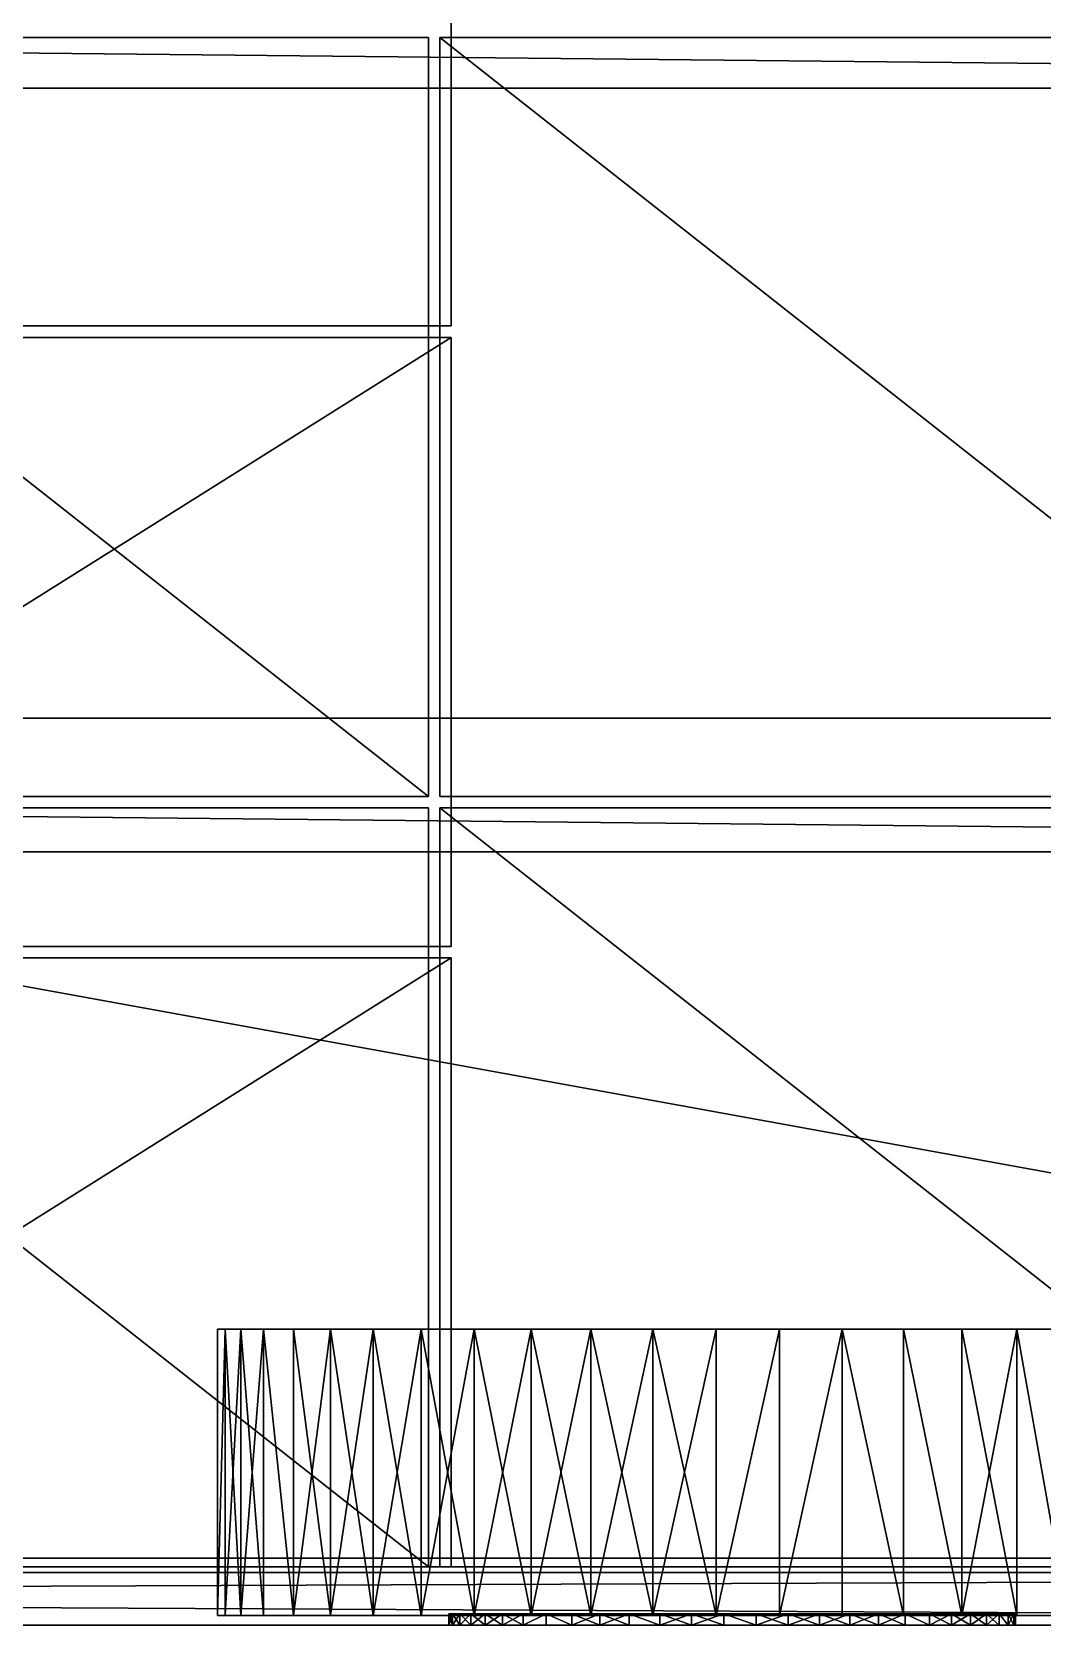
# Model space of a CAD drawing. Header units: millimetres. Extents: x -3100 to 14040, y -1280 to 1295.
# Drawn here: x 10367 to 11425, y -1280 to 389 of the extents above; entities that cross this region are included whole.
import ezdxf

# ---------------------------------------------------------------- set-up
doc = ezdxf.new("R2010")
doc.units = ezdxf.units.MM

msp = doc.modelspace()

# ---------------------------------------------------------------- linework, layer by layer
at = {"layer": 'CAD_75LAB'}
for points in [[(14040, -1280, 1160), (-40, -1280, 1160), (-40, 1280, 1160)], [(14040, 1280, 1160), (14040, -1280, 1160), (-40, 1280, 1160)], [(14040, -1280, 1250), (-40, 1280, 1250), (-40, -1280, 1250)], [(14040, 1280, 1250), (-40, 1280, 1250), (14040, -1280, 1250)], [(10806, 719, 3347), (9790, 81, 3347), (9790, 719, 3347)], [(10806, 719, 3347), (10806, 81, 3347), (9790, 81, 3347)], [(10806, 719, 3461), (9790, 719, 3461), (9790, 81, 3461)], [(10806, 719, 3461), (9790, 81, 3461), (10806, 81, 3461)], [(10806, 719, 3467), (9790, 81, 3467), (9790, 719, 3467)], [(10806, 719, 3467), (10806, 81, 3467), (9790, 81, 3467)], [(10806, 719, 3581), (9790, 719, 3581), (9790, 81, 3581)], [(10806, 719, 3581), (9790, 81, 3581), (10806, 81, 3581)], [(10806, 81, 3461), (10806, 81, 3347), (10806, 719, 3347)], [(10806, 81, 3461), (10806, 719, 3347), (10806, 719, 3461)], [(10806, 81, 3581), (10806, 81, 3467), (10806, 719, 3467)], [(10806, 81, 3581), (10806, 719, 3467), (10806, 719, 3581)], [(13960, 330, 910), (300, 330, 910), (300, 470, 910)], [(13960, 470, 910), (13960, 330, 910), (300, 470, 910)], [(13960, 330, 1160), (300, 470, 1160), (300, 330, 1160)], [(13960, 470, 1160), (300, 470, 1160), (13960, 330, 1160)], [(10782, 383, 1253), (9772, 383, 1253), (9772, 383, 1945)], [(10782, 383, 1945), (10782, 383, 1253), (9772, 383, 1945)], [(10782, -412, 1253), (9772, -412, 1253), (9772, 383, 1253)], [(10782, 383, 1253), (10782, -412, 1253), (9772, 383, 1253)], [(10782, -412, 1945), (9772, 383, 1945), (9772, -412, 1945)], [(10782, 383, 1945), (9772, 383, 1945), (10782, -412, 1945)], [(10782, 383, 1951), (9772, 383, 1951), (9772, 383, 2643)], [(10782, 383, 2643), (10782, 383, 1951), (9772, 383, 2643)], [(10782, -412, 1951), (9772, -412, 1951), (9772, 383, 1951)], [(10782, 383, 1951), (10782, -412, 1951), (9772, 383, 1951)], [(10782, -412, 2643), (9772, 383, 2643), (9772, -412, 2643)], [(10782, 383, 2643), (9772, 383, 2643), (10782, -412, 2643)], [(10782, 383, 2649), (9772, 383, 2649), (9772, 383, 3341)], [(10782, 383, 3341), (10782, 383, 2649), (9772, 383, 3341)], [(10782, -412, 2649), (9772, -412, 2649), (9772, 383, 2649)], [(10782, 383, 2649), (10782, -412, 2649), (9772, 383, 2649)], [(10782, -412, 3341), (9772, 383, 3341), (9772, -412, 3341)], [(10782, 383, 3341), (9772, 383, 3341), (10782, -412, 3341)], [(10782, -412, 1945), (10782, -412, 1253), (10782, 383, 1253)], [(10782, -412, 1945), (10782, 383, 1253), (10782, 383, 1945)], [(10782, -412, 2643), (10782, -412, 1951), (10782, 383, 1951)], [(10782, -412, 2643), (10782, 383, 1951), (10782, 383, 2643)], [(10782, -412, 3341), (10782, -412, 2649), (10782, 383, 2649)], [(10782, -412, 3341), (10782, 383, 2649), (10782, 383, 3341)], [(10794, -412, 1945), (10794, 383, 1253), (10794, -412, 1253)], [(10794, -412, 1945), (10794, 383, 1945), (10794, 383, 1253)], [(11804, 383, 1253), (10794, 383, 1253), (10794, 383, 1945)], [(11804, 383, 1945), (11804, 383, 1253), (10794, 383, 1945)], [(11804, -412, 1253), (10794, -412, 1253), (10794, 383, 1253)], [(11804, 383, 1253), (11804, -412, 1253), (10794, 383, 1253)], [(11804, -412, 1945), (10794, 383, 1945), (10794, -412, 1945)], [(11804, 383, 1945), (10794, 383, 1945), (11804, -412, 1945)], [(13960, 330, 1160), (300, 330, 910), (13960, 330, 910)], [(13960, 330, 1160), (300, 330, 1160), (300, 330, 910)], [(10806, 81, 3347), (9790, 81, 3461), (9790, 81, 3347)], [(10806, 81, 3461), (9790, 81, 3461), (10806, 81, 3347)], [(10806, 81, 3467), (9790, 81, 3581), (9790, 81, 3467)], [(10806, 81, 3581), (9790, 81, 3581), (10806, 81, 3467)], [(10806, 69, 3347), (9790, 69, 3347), (9790, 69, 3461)], [(10806, 69, 3461), (10806, 69, 3347), (9790, 69, 3461)], [(10806, 69, 3347), (9790, -569, 3347), (9790, 69, 3347)], [(10806, 69, 3347), (10806, -569, 3347), (9790, -569, 3347)], [(10806, 69, 3461), (9790, 69, 3461), (9790, -569, 3461)], [(10806, 69, 3461), (9790, -569, 3461), (10806, -569, 3461)], [(10806, 69, 3467), (9790, 69, 3467), (9790, 69, 3581)], [(10806, 69, 3581), (10806, 69, 3467), (9790, 69, 3581)], [(10806, 69, 3467), (9790, -569, 3467), (9790, 69, 3467)], [(10806, 69, 3467), (10806, -569, 3467), (9790, -569, 3467)], [(10806, 69, 3581), (9790, 69, 3581), (9790, -569, 3581)], [(10806, 69, 3581), (9790, -569, 3581), (10806, -569, 3581)], [(10806, -569, 3461), (10806, -569, 3347), (10806, 69, 3347)], [(10806, -569, 3461), (10806, 69, 3347), (10806, 69, 3461)], [(10806, -569, 3581), (10806, -569, 3467), (10806, 69, 3467)], [(10806, -569, 3581), (10806, 69, 3467), (10806, 69, 3581)], [(13960, -330, 1160), (13960, -330, 910), (300, -330, 910)], [(13960, -330, 1160), (300, -330, 910), (300, -330, 1160)], [(13960, -470, 910), (300, -470, 910), (300, -330, 910)], [(13960, -330, 910), (13960, -470, 910), (300, -330, 910)], [(13960, -470, 1160), (300, -330, 1160), (300, -470, 1160)], [(13960, -330, 1160), (300, -330, 1160), (13960, -470, 1160)], [(10782, -412, 1253), (9772, -412, 1945), (9772, -412, 1253)], [(10782, -412, 1945), (9772, -412, 1945), (10782, -412, 1253)], [(10782, -412, 1951), (9772, -412, 2643), (9772, -412, 1951)], [(10782, -412, 2643), (9772, -412, 2643), (10782, -412, 1951)], [(10782, -412, 2649), (9772, -412, 3341), (9772, -412, 2649)], [(10782, -412, 3341), (9772, -412, 3341), (10782, -412, 2649)], [(11804, -412, 1253), (10794, -412, 1945), (10794, -412, 1253)], [(11804, -412, 1945), (10794, -412, 1945), (11804, -412, 1253)], [(10782, -424, 1253), (9772, -424, 1253), (9772, -424, 1945)], [(10782, -424, 1945), (10782, -424, 1253), (9772, -424, 1945)], [(10782, -1219, 1253), (9772, -1219, 1253), (9772, -424, 1253)], [(10782, -424, 1253), (10782, -1219, 1253), (9772, -424, 1253)], [(10782, -1219, 1945), (9772, -424, 1945), (9772, -1219, 1945)], [(10782, -424, 1945), (9772, -424, 1945), (10782, -1219, 1945)], [(10782, -424, 1951), (9772, -424, 1951), (9772, -424, 2643)], [(10782, -424, 2643), (10782, -424, 1951), (9772, -424, 2643)], [(10782, -1219, 1951), (9772, -1219, 1951), (9772, -424, 1951)], [(10782, -424, 1951), (10782, -1219, 1951), (9772, -424, 1951)], [(10782, -1219, 2643), (9772, -424, 2643), (9772, -1219, 2643)], [(10782, -424, 2643), (9772, -424, 2643), (10782, -1219, 2643)], [(10782, -424, 2649), (9772, -424, 2649), (9772, -424, 3341)], [(10782, -424, 3341), (10782, -424, 2649), (9772, -424, 3341)], [(10782, -1219, 2649), (9772, -1219, 2649), (9772, -424, 2649)], [(10782, -424, 2649), (10782, -1219, 2649), (9772, -424, 2649)], [(10782, -1219, 3341), (9772, -424, 3341), (9772, -1219, 3341)], [(10782, -424, 3341), (9772, -424, 3341), (10782, -1219, 3341)], [(10782, -1219, 1945), (10782, -1219, 1253), (10782, -424, 1253)], [(10782, -1219, 1945), (10782, -424, 1253), (10782, -424, 1945)], [(10782, -1219, 2643), (10782, -1219, 1951), (10782, -424, 1951)], [(10782, -1219, 2643), (10782, -424, 1951), (10782, -424, 2643)], [(10782, -1219, 3341), (10782, -1219, 2649), (10782, -424, 2649)], [(10782, -1219, 3341), (10782, -424, 2649), (10782, -424, 3341)], [(10794, -1219, 1945), (10794, -424, 1253), (10794, -1219, 1253)], [(10794, -1219, 1945), (10794, -424, 1945), (10794, -424, 1253)], [(11804, -424, 1253), (10794, -424, 1253), (10794, -424, 1945)], [(11804, -424, 1945), (11804, -424, 1253), (10794, -424, 1945)], [(11804, -1219, 1253), (10794, -1219, 1253), (10794, -424, 1253)], [(11804, -424, 1253), (11804, -1219, 1253), (10794, -424, 1253)], [(11804, -1219, 1945), (10794, -424, 1945), (10794, -1219, 1945)], [(11804, -424, 1945), (10794, -424, 1945), (11804, -1219, 1945)], [(10794, -1219, 2643), (10794, -424, 1951), (10794, -1219, 1951)], [(10794, -1219, 2643), (10794, -424, 2643), (10794, -424, 1951)], [(11804, -424, 1951), (10794, -424, 1951), (10794, -424, 2643)], [(11804, -424, 2643), (11804, -424, 1951), (10794, -424, 2643)], [(11804, -1219, 1951), (10794, -1219, 1951), (10794, -424, 1951)], [(11804, -424, 1951), (11804, -1219, 1951), (10794, -424, 1951)], [(11804, -1219, 2643), (10794, -424, 2643), (10794, -1219, 2643)], [(11804, -424, 2643), (10794, -424, 2643), (11804, -1219, 2643)], [(13960, -470, 1160), (300, -470, 910), (13960, -470, 910)], [(13960, -470, 1160), (300, -470, 1160), (300, -470, 910)], [(10806, -569, 3347), (9790, -569, 3461), (9790, -569, 3347)], [(10806, -569, 3461), (9790, -569, 3461), (10806, -569, 3347)], [(10806, -569, 3467), (9790, -569, 3581), (9790, -569, 3467)], [(10806, -569, 3581), (9790, -569, 3581), (10806, -569, 3467)], [(10806, -581, 3347), (9790, -581, 3347), (9790, -581, 3461)], [(10806, -581, 3461), (10806, -581, 3347), (9790, -581, 3461)], [(10806, -581, 3347), (9790, -1219, 3347), (9790, -581, 3347)], [(10806, -581, 3347), (10806, -1219, 3347), (9790, -1219, 3347)], [(10806, -581, 3461), (9790, -581, 3461), (9790, -1219, 3461)], [(10806, -581, 3461), (9790, -1219, 3461), (10806, -1219, 3461)], [(10806, -581, 3467), (9790, -581, 3467), (9790, -581, 3581)], [(10806, -581, 3581), (10806, -581, 3467), (9790, -581, 3581)], [(10806, -581, 3467), (9790, -1219, 3467), (9790, -581, 3467)], [(10806, -581, 3467), (10806, -1219, 3467), (9790, -1219, 3467)], [(10806, -581, 3581), (9790, -581, 3581), (9790, -1219, 3581)], [(10806, -581, 3581), (9790, -1219, 3581), (10806, -1219, 3581)], [(10806, -1219, 3461), (10806, -1219, 3347), (10806, -581, 3347)], [(10806, -1219, 3461), (10806, -581, 3347), (10806, -581, 3461)], [(10806, -1219, 3581), (10806, -1219, 3467), (10806, -581, 3467)], [(10806, -1219, 3581), (10806, -581, 3467), (10806, -581, 3581)], [(10561.02, -1270, 573.24), (10569.19, -1270, 639.22), (10569.19, -970, 639.22)], [(10561.02, -1270, 573.24), (10569.19, -970, 639.22), (10561.02, -970, 573.24)], [(10561.02, -1270, 506.76), (10561.02, -1270, 573.24), (10561.02, -970, 573.24)], [(10561.02, -1270, 506.76), (10561.02, -970, 573.24), (10561.02, -970, 506.76)], [(10561.02, -1270, 506.76), (10561.02, -970, 506.76), (10569.19, -970, 440.78)], [(10569.19, -1270, 440.78), (10561.02, -1270, 506.76), (10569.19, -970, 440.78)], [(10561.02, -970, 506.76), (10585.41, -970, 376.3), (10569.19, -970, 440.78)], [(10561.02, -970, 506.76), (10609.43, -970, 314.3), (10585.41, -970, 376.3)], [(10569.19, -970, 639.22), (10561.02, -970, 506.76), (10561.02, -970, 573.24)], [(10569.19, -970, 639.22), (10609.43, -970, 314.3), (10561.02, -970, 506.76)], [(10569.19, -1270, 639.22), (10585.41, -1270, 703.7), (10585.41, -970, 703.7)], [(10569.19, -1270, 639.22), (10585.41, -970, 703.7), (10569.19, -970, 639.22)], [(10585.41, -1270, 376.3), (10569.19, -1270, 440.78), (10569.19, -970, 440.78)], [(10585.41, -1270, 376.3), (10569.19, -970, 440.78), (10585.41, -970, 376.3)], [(10569.19, -970, 639.22), (10724.09, -970, 152.33), (10609.43, -970, 314.3)], [(10774.58, -970, 970.93), (10569.19, -970, 639.22), (10585.41, -970, 703.7)], [(11149.83, -970, 1077.7), (10569.19, -970, 639.22), (10774.58, -970, 970.93)], [(11149.83, -970, 1077.7), (10724.09, -970, 152.33), (10569.19, -970, 639.22)], [(10585.41, -1270, 703.7), (10609.43, -970, 765.7), (10585.41, -970, 703.7)], [(10585.41, -1270, 703.7), (10609.43, -1270, 765.7), (10609.43, -970, 765.7)], [(10609.43, -1270, 314.3), (10585.41, -1270, 376.3), (10585.41, -970, 376.3)], [(10609.43, -1270, 314.3), (10585.41, -970, 376.3), (10609.43, -970, 314.3)], [(10640.88, -970, 824.27), (10585.41, -970, 703.7), (10609.43, -970, 765.7)], [(10774.58, -970, 970.93), (10585.41, -970, 703.7), (10640.88, -970, 824.27)], [(10640.88, -1270, 824.27), (10640.88, -970, 824.27), (10609.43, -970, 765.7)], [(10609.43, -1270, 765.7), (10640.88, -1270, 824.27), (10609.43, -970, 765.7)], [(10640.88, -1270, 255.73), (10609.43, -1270, 314.3), (10609.43, -970, 314.3)], [(10640.88, -1270, 255.73), (10609.43, -970, 314.3), (10640.88, -970, 255.73)], [(10609.43, -970, 314.3), (10724.09, -970, 152.33), (10640.88, -970, 255.73)], [(10640.88, -1270, 824.27), (10679.3, -970, 878.54), (10640.88, -970, 824.27)], [(10640.88, -1270, 824.27), (10679.3, -1270, 878.54), (10679.3, -970, 878.54)], [(10679.3, -1270, 201.46), (10640.88, -1270, 255.73), (10640.88, -970, 255.73)], [(10679.3, -1270, 201.46), (10640.88, -970, 255.73), (10679.3, -970, 201.46)], [(10640.88, -970, 255.73), (10724.09, -970, 152.33), (10679.3, -970, 201.46)], [(10774.58, -970, 970.93), (10640.88, -970, 824.27), (10679.3, -970, 878.54)], [(10679.3, -1270, 878.54), (10724.09, -970, 927.67), (10679.3, -970, 878.54)], [(10679.3, -1270, 878.54), (10724.09, -1270, 927.67), (10724.09, -970, 927.67)], [(10724.09, -1270, 152.33), (10679.3, -1270, 201.46), (10679.3, -970, 201.46)], [(10724.09, -1270, 152.33), (10679.3, -970, 201.46), (10724.09, -970, 152.33)], [(10774.58, -970, 970.93), (10679.3, -970, 878.54), (10724.09, -970, 927.67)], [(10724.09, -1270, 927.67), (10774.58, -970, 970.93), (10724.09, -970, 927.67)], [(10724.09, -1270, 927.67), (10774.58, -1270, 970.93), (10774.58, -970, 970.93)], [(10774.58, -1270, 109.07), (10724.09, -1270, 152.33), (10724.09, -970, 152.33)], [(10774.58, -1270, 109.07), (10724.09, -970, 152.33), (10774.58, -970, 109.07)], [(10830, -970, 72.35), (10774.58, -970, 109.07), (10724.09, -970, 152.33)], [(10889.52, -970, 42.71), (10830, -970, 72.35), (10724.09, -970, 152.33)], [(11149.83, -970, 2.3), (10889.52, -970, 42.71), (10724.09, -970, 152.33)], [(11635.91, -970, 606.36), (10724.09, -970, 152.33), (11149.83, -970, 1077.7)], [(11635.91, -970, 606.36), (11149.83, -970, 2.3), (10724.09, -970, 152.33)], [(10774.58, -1270, 970.93), (10830, -970, 1007.65), (10774.58, -970, 970.93)], [(10774.58, -1270, 970.93), (10830, -1270, 1007.65), (10830, -970, 1007.65)], [(10830, -1270, 72.35), (10774.58, -1270, 109.07), (10774.58, -970, 109.07)], [(10830, -1270, 72.35), (10774.58, -970, 109.07), (10830, -970, 72.35)], [(11149.83, -970, 1077.7), (10774.58, -970, 970.93), (10830, -970, 1007.65)], [(10830, -1270, 1007.65), (10889.52, -970, 1037.29), (10830, -970, 1007.65)], [(10830, -1270, 1007.65), (10889.52, -1270, 1037.29), (10889.52, -970, 1037.29)], [(10889.52, -1270, 42.71), (10830, -1270, 72.35), (10830, -970, 72.35)], [(10889.52, -1270, 42.71), (10830, -970, 72.35), (10889.52, -970, 42.71)], [(10952.22, -970, 1059.39), (10830, -970, 1007.65), (10889.52, -970, 1037.29)], [(11149.83, -970, 1077.7), (10830, -970, 1007.65), (10952.22, -970, 1059.39)], [(10952.22, -1270, 1059.39), (10952.22, -970, 1059.39), (10889.52, -970, 1037.29)], [(10889.52, -1270, 1037.29), (10952.22, -1270, 1059.39), (10889.52, -970, 1037.29)], [(10889.52, -1270, 42.71), (10889.52, -970, 42.71), (10952.22, -970, 20.61)], [(10952.22, -1270, 20.61), (10889.52, -1270, 42.71), (10952.22, -970, 20.61)], [(11149.83, -970, 2.3), (10952.22, -970, 20.61), (10889.52, -970, 42.71)], [(10952.22, -1270, 1059.39), (11017.17, -970, 1073.61), (10952.22, -970, 1059.39)], [(10952.22, -1270, 1059.39), (11017.17, -1270, 1073.61), (11017.17, -970, 1073.61)], [(11017.17, -1270, 6.39), (10952.22, -1270, 20.61), (10952.22, -970, 20.61)], [(11017.17, -1270, 6.39), (10952.22, -970, 20.61), (11017.17, -970, 6.39)], [(11149.83, -970, 2.3), (11017.17, -970, 6.39), (10952.22, -970, 20.61)], [(11083.37, -970, 1079.74), (10952.22, -970, 1059.39), (11017.17, -970, 1073.61)], [(11149.83, -970, 1077.7), (10952.22, -970, 1059.39), (11083.37, -970, 1079.74)], [(11017.17, -1270, 1073.61), (11083.37, -1270, 1079.74), (11083.37, -970, 1079.74)], [(11017.17, -1270, 1073.61), (11083.37, -970, 1079.74), (11017.17, -970, 1073.61)], [(11083.37, -1270, 0.26), (11017.17, -1270, 6.39), (11017.17, -970, 6.39)], [(11083.37, -1270, 0.26), (11017.17, -970, 6.39), (11083.37, -970, 0.26)], [(11149.83, -970, 2.3), (11083.37, -970, 0.26), (11017.17, -970, 6.39)], [(11083.37, -1270, 1079.74), (11149.83, -1270, 1077.7), (11149.83, -970, 1077.7)], [(11083.37, -1270, 1079.74), (11149.83, -970, 1077.7), (11083.37, -970, 1079.74)], [(11083.37, -1270, 0.26), (11083.37, -970, 0.26), (11149.83, -970, 2.3)], [(11149.83, -1270, 2.3), (11083.37, -1270, 0.26), (11149.83, -970, 2.3)], [(11149.83, -1270, 1077.7), (11215.52, -1270, 1067.5), (11215.52, -970, 1067.5)], [(11149.83, -1270, 1077.7), (11215.52, -970, 1067.5), (11149.83, -970, 1077.7)], [(11149.83, -1270, 2.3), (11149.83, -970, 2.3), (11215.52, -970, 12.5)], [(11215.52, -1270, 12.5), (11149.83, -1270, 2.3), (11215.52, -970, 12.5)], [(11398.28, -970, 89.85), (11215.52, -970, 12.5), (11149.83, -970, 2.3)], [(11635.91, -970, 606.36), (11398.28, -970, 89.85), (11149.83, -970, 2.3)], [(11340.7, -970, 1023.39), (11149.83, -970, 1077.7), (11215.52, -970, 1067.5)], [(11398.28, -970, 990.15), (11149.83, -970, 1077.7), (11340.7, -970, 1023.39)], [(11499.06, -970, 903.8), (11149.83, -970, 1077.7), (11398.28, -970, 990.15)], [(11499.06, -970, 903.8), (11635.91, -970, 606.36), (11149.83, -970, 1077.7)], [(11279.47, -1270, 1049.3), (11279.47, -970, 1049.3), (11215.52, -970, 1067.5)], [(11215.52, -1270, 1067.5), (11279.47, -1270, 1049.3), (11215.52, -970, 1067.5)], [(11279.47, -1270, 30.7), (11215.52, -1270, 12.5), (11215.52, -970, 12.5)], [(11279.47, -1270, 30.7), (11215.52, -970, 12.5), (11279.47, -970, 30.7)], [(11398.28, -970, 89.85), (11279.47, -970, 30.7), (11215.52, -970, 12.5)], [(11340.7, -970, 1023.39), (11215.52, -970, 1067.5), (11279.47, -970, 1049.3)], [(11340.7, -1270, 1023.39), (11340.7, -970, 1023.39), (11279.47, -970, 1049.3)], [(11279.47, -1270, 1049.3), (11340.7, -1270, 1023.39), (11279.47, -970, 1049.3)], [(11340.7, -1270, 56.61), (11279.47, -1270, 30.7), (11279.47, -970, 30.7)], [(11340.7, -1270, 56.61), (11279.47, -970, 30.7), (11340.7, -970, 56.61)], [(11398.28, -970, 89.85), (11340.7, -970, 56.61), (11279.47, -970, 30.7)], [(11340.7, -1270, 1023.39), (11398.28, -1270, 990.15), (11398.28, -970, 990.15)], [(11340.7, -1270, 1023.39), (11398.28, -970, 990.15), (11340.7, -970, 1023.39)], [(11398.28, -1270, 89.85), (11340.7, -1270, 56.61), (11340.7, -970, 56.61)], [(11398.28, -1270, 89.85), (11340.7, -970, 56.61), (11398.28, -970, 89.85)], [(11451.33, -1270, 950.08), (11451.33, -970, 950.08), (11398.28, -970, 990.15)], [(11398.28, -1270, 990.15), (11451.33, -1270, 950.08), (11398.28, -970, 990.15)], [(11451.33, -1270, 129.92), (11398.28, -1270, 89.85), (11398.28, -970, 89.85)], [(11451.33, -1270, 129.92), (11398.28, -970, 89.85), (11451.33, -970, 129.92)], [(11635.91, -970, 606.36), (11451.33, -970, 129.92), (11398.28, -970, 89.85)], [(11499.06, -970, 903.8), (11398.28, -970, 990.15), (11451.33, -970, 950.08)], [(14040, -1210, 1250), (-40, -1210, 1250), (-40, -1210, 1320)], [(14040, -1210, 1320), (14040, -1210, 1250), (-40, -1210, 1320)], [(14040, -1280, 1250), (-40, -1280, 1250), (-40, -1210, 1250)], [(14040, -1210, 1250), (14040, -1280, 1250), (-40, -1210, 1250)], [(14040, -1280, 1320), (-40, -1210, 1320), (-40, -1280, 1320)], [(14040, -1210, 1320), (-40, -1210, 1320), (14040, -1280, 1320)], [(14040, -1225, 3995), (14040, -1225, 3940), (-40, -1225, 3940)], [(14040, -1225, 3995), (-40, -1225, 3940), (-40, -1225, 3995)], [(14040, -1225, 3940), (-40, -1280, 3940), (-40, -1225, 3940)], [(14040, -1225, 3940), (14040, -1280, 3940), (-40, -1280, 3940)], [(14040, -1225, 3995), (-40, -1225, 3995), (-40, -1280, 3995)], [(14040, -1225, 3995), (-40, -1280, 3995), (14040, -1280, 3995)], [(10782, -1219, 1253), (9772, -1219, 1945), (9772, -1219, 1253)], [(10782, -1219, 1945), (9772, -1219, 1945), (10782, -1219, 1253)], [(10782, -1219, 1951), (9772, -1219, 2643), (9772, -1219, 1951)], [(10782, -1219, 2643), (9772, -1219, 2643), (10782, -1219, 1951)], [(10782, -1219, 2649), (9772, -1219, 3341), (9772, -1219, 2649)], [(10782, -1219, 3341), (9772, -1219, 3341), (10782, -1219, 2649)], [(10806, -1219, 3347), (9790, -1219, 3461), (9790, -1219, 3347)], [(10806, -1219, 3461), (9790, -1219, 3461), (10806, -1219, 3347)], [(10806, -1219, 3467), (9790, -1219, 3581), (9790, -1219, 3467)], [(10806, -1219, 3581), (9790, -1219, 3581), (10806, -1219, 3467)], [(11804, -1219, 1253), (10794, -1219, 1945), (10794, -1219, 1253)], [(11804, -1219, 1945), (10794, -1219, 1945), (11804, -1219, 1253)], [(11804, -1219, 1951), (10794, -1219, 2643), (10794, -1219, 1951)], [(11804, -1219, 2643), (10794, -1219, 2643), (11804, -1219, 1951)], [(10803.48, -1280, 556.96), (10807.35, -1280, 590.65), (10807.35, -1268, 590.65)], [(10803.48, -1280, 556.96), (10807.35, -1268, 590.65), (10803.48, -1268, 556.96)], [(10803.48, -1280, 556.96), (10803.48, -1268, 556.96), (10803.48, -1268, 523.04)], [(10803.48, -1280, 523.04), (10803.48, -1280, 556.96), (10803.48, -1268, 523.04)], [(10807.35, -1280, 489.35), (10803.48, -1280, 523.04), (10803.48, -1268, 523.04)], [(10807.35, -1280, 489.35), (10803.48, -1268, 523.04), (10807.35, -1268, 489.35)], [(10803.48, -1268, 556.96), (10807.35, -1268, 489.35), (10803.48, -1268, 523.04)], [(10803.48, -1268, 556.96), (10815.03, -1268, 456.33), (10807.35, -1268, 489.35)], [(10803.48, -1268, 556.96), (10826.43, -1268, 424.39), (10815.03, -1268, 456.33)], [(10815.03, -1268, 623.67), (10803.48, -1268, 556.96), (10807.35, -1268, 590.65)], [(10881.19, -1268, 740.82), (10803.48, -1268, 556.96), (10815.03, -1268, 623.67)], [(10961.4, -1268, 802.68), (10803.48, -1268, 556.96), (10881.19, -1268, 740.82)], [(10961.4, -1268, 802.68), (10826.43, -1268, 424.39), (10803.48, -1268, 556.96)], [(10807.35, -1280, 590.65), (10815.03, -1280, 623.67), (10815.03, -1268, 623.67)], [(10807.35, -1280, 590.65), (10815.03, -1268, 623.67), (10807.35, -1268, 590.65)], [(10815.03, -1280, 456.33), (10807.35, -1280, 489.35), (10807.35, -1268, 489.35)], [(10815.03, -1280, 456.33), (10807.35, -1268, 489.35), (10815.03, -1268, 456.33)], [(10815.03, -1280, 623.67), (10826.43, -1280, 655.61), (10826.43, -1268, 655.61)], [(10815.03, -1280, 623.67), (10826.43, -1268, 655.61), (10815.03, -1268, 623.67)], [(10826.43, -1280, 424.39), (10815.03, -1280, 456.33), (10815.03, -1268, 456.33)], [(10826.43, -1280, 424.39), (10815.03, -1268, 456.33), (10826.43, -1268, 424.39)], [(10859.72, -1268, 714.57), (10815.03, -1268, 623.67), (10826.43, -1268, 655.61)], [(10881.19, -1268, 740.82), (10815.03, -1268, 623.67), (10859.72, -1268, 714.57)], [(10826.43, -1280, 655.61), (10841.39, -1280, 686.04), (10841.39, -1268, 686.04)], [(10826.43, -1280, 655.61), (10841.39, -1268, 686.04), (10826.43, -1268, 655.61)], [(10841.39, -1280, 393.96), (10826.43, -1280, 424.39), (10826.43, -1268, 424.39)], [(10841.39, -1280, 393.96), (10826.43, -1268, 424.39), (10841.39, -1268, 393.96)], [(10826.43, -1268, 424.39), (10859.72, -1268, 365.43), (10841.39, -1268, 393.96)], [(10826.43, -1268, 424.39), (10881.19, -1268, 339.18), (10859.72, -1268, 365.43)], [(10859.72, -1268, 714.57), (10826.43, -1268, 655.61), (10841.39, -1268, 686.04)], [(10961.4, -1268, 802.68), (10881.19, -1268, 339.18), (10826.43, -1268, 424.39)], [(10859.72, -1280, 714.57), (10859.72, -1268, 714.57), (10841.39, -1268, 686.04)], [(10841.39, -1280, 686.04), (10859.72, -1280, 714.57), (10841.39, -1268, 686.04)], [(10841.39, -1280, 393.96), (10841.39, -1268, 393.96), (10859.72, -1268, 365.43)], [(10859.72, -1280, 365.43), (10841.39, -1280, 393.96), (10859.72, -1268, 365.43)], [(10859.72, -1280, 714.57), (10881.19, -1280, 740.82), (10881.19, -1268, 740.82)], [(10859.72, -1280, 714.57), (10881.19, -1268, 740.82), (10859.72, -1268, 714.57)], [(10881.19, -1280, 339.18), (10859.72, -1280, 365.43), (10859.72, -1268, 365.43)], [(10881.19, -1280, 339.18), (10859.72, -1268, 365.43), (10881.19, -1268, 339.18)], [(10881.19, -1280, 740.82), (10905.51, -1268, 764.46), (10881.19, -1268, 740.82)], [(10881.19, -1280, 740.82), (10905.51, -1280, 764.46), (10905.51, -1268, 764.46)], [(10881.19, -1280, 339.18), (10881.19, -1268, 339.18), (10905.51, -1268, 315.54)], [(10905.51, -1280, 315.54), (10881.19, -1280, 339.18), (10905.51, -1268, 315.54)], [(10932.36, -1268, 294.83), (10905.51, -1268, 315.54), (10881.19, -1268, 339.18)], [(10961.4, -1268, 277.32), (10932.36, -1268, 294.83), (10881.19, -1268, 339.18)], [(10961.4, -1268, 802.68), (10881.19, -1268, 740.82), (10905.51, -1268, 764.46)], [(10961.4, -1268, 802.68), (10961.4, -1268, 277.32), (10881.19, -1268, 339.18)], [(10932.36, -1280, 785.17), (10932.36, -1268, 785.17), (10905.51, -1268, 764.46)], [(10905.51, -1280, 764.46), (10932.36, -1280, 785.17), (10905.51, -1268, 764.46)], [(10932.36, -1280, 294.83), (10905.51, -1280, 315.54), (10905.51, -1268, 315.54)], [(10932.36, -1280, 294.83), (10905.51, -1268, 315.54), (10932.36, -1268, 294.83)], [(10961.4, -1268, 802.68), (10905.51, -1268, 764.46), (10932.36, -1268, 785.17)], [(10961.4, -1280, 802.68), (10961.4, -1268, 802.68), (10932.36, -1268, 785.17)], [(10932.36, -1280, 785.17), (10961.4, -1280, 802.68), (10932.36, -1268, 785.17)], [(10932.36, -1280, 294.83), (10932.36, -1268, 294.83), (10961.4, -1268, 277.32)], [(10961.4, -1280, 277.32), (10932.36, -1280, 294.83), (10961.4, -1268, 277.32)], [(10961.4, -1280, 802.68), (10992.25, -1268, 816.76), (10961.4, -1268, 802.68)], [(10961.4, -1280, 802.68), (10992.25, -1280, 816.76), (10992.25, -1268, 816.76)], [(10992.25, -1280, 263.24), (10961.4, -1280, 277.32), (10961.4, -1268, 277.32)], [(10992.25, -1280, 263.24), (10961.4, -1268, 277.32), (10992.25, -1268, 263.24)], [(11024.5, -1268, 827.24), (10961.4, -1268, 277.32), (10961.4, -1268, 802.68)], [(11024.5, -1268, 827.24), (10961.4, -1268, 802.68), (10992.25, -1268, 816.76)], [(11024.5, -1268, 827.24), (10992.25, -1268, 263.24), (10961.4, -1268, 277.32)], [(11024.5, -1280, 827.24), (11024.5, -1268, 827.24), (10992.25, -1268, 816.76)], [(10992.25, -1280, 816.76), (11024.5, -1280, 827.24), (10992.25, -1268, 816.76)], [(11024.5, -1280, 252.76), (10992.25, -1280, 263.24), (10992.25, -1268, 263.24)], [(11024.5, -1280, 252.76), (10992.25, -1268, 263.24), (11024.5, -1268, 252.76)], [(11091.52, -1268, 243.12), (11024.5, -1268, 252.76), (10992.25, -1268, 263.24)], [(11158.98, -1268, 248.92), (11091.52, -1268, 243.12), (10992.25, -1268, 263.24)], [(11223.38, -1268, 269.84), (11158.98, -1268, 248.92), (10992.25, -1268, 263.24)], [(11281.36, -1268, 304.81), (11223.38, -1268, 269.84), (10992.25, -1268, 263.24)], [(11223.38, -1268, 810.16), (10992.25, -1268, 263.24), (11024.5, -1268, 827.24)], [(11223.38, -1268, 810.16), (11281.36, -1268, 304.81), (10992.25, -1268, 263.24)], [(11057.73, -1280, 833.98), (11057.73, -1268, 833.98), (11024.5, -1268, 827.24)], [(11024.5, -1280, 827.24), (11057.73, -1280, 833.98), (11024.5, -1268, 827.24)], [(11024.5, -1280, 252.76), (11024.5, -1268, 252.76), (11057.73, -1268, 246.02)], [(11057.73, -1280, 246.02), (11024.5, -1280, 252.76), (11057.73, -1268, 246.02)], [(11091.52, -1268, 243.12), (11057.73, -1268, 246.02), (11024.5, -1268, 252.76)], [(11125.42, -1268, 835.91), (11024.5, -1268, 827.24), (11057.73, -1268, 833.98)], [(11158.98, -1268, 831.08), (11024.5, -1268, 827.24), (11125.42, -1268, 835.91)], [(11223.38, -1268, 810.16), (11024.5, -1268, 827.24), (11158.98, -1268, 831.08)], [(11091.52, -1280, 836.88), (11091.52, -1268, 836.88), (11057.73, -1268, 833.98)], [(11057.73, -1280, 833.98), (11091.52, -1280, 836.88), (11057.73, -1268, 833.98)], [(11057.73, -1280, 246.02), (11057.73, -1268, 246.02), (11091.52, -1268, 243.12)], [(11091.52, -1280, 243.12), (11057.73, -1280, 246.02), (11091.52, -1268, 243.12)], [(11125.42, -1268, 835.91), (11057.73, -1268, 833.98), (11091.52, -1268, 836.88)], [(11125.42, -1280, 835.91), (11125.42, -1268, 835.91), (11091.52, -1268, 836.88)], [(11091.52, -1280, 836.88), (11125.42, -1280, 835.91), (11091.52, -1268, 836.88)], [(11125.42, -1280, 244.09), (11091.52, -1280, 243.12), (11091.52, -1268, 243.12)], [(11125.42, -1280, 244.09), (11091.52, -1268, 243.12), (11125.42, -1268, 244.09)], [(11158.98, -1268, 248.92), (11125.42, -1268, 244.09), (11091.52, -1268, 243.12)], [(11125.42, -1280, 835.91), (11158.98, -1268, 831.08), (11125.42, -1268, 835.91)], [(11125.42, -1280, 835.91), (11158.98, -1280, 831.08), (11158.98, -1268, 831.08)], [(11158.98, -1280, 248.92), (11125.42, -1280, 244.09), (11125.42, -1268, 244.09)], [(11158.98, -1280, 248.92), (11125.42, -1268, 244.09), (11158.98, -1268, 248.92)], [(11158.98, -1280, 831.08), (11191.78, -1280, 822.46), (11191.78, -1268, 822.46)], [(11158.98, -1280, 831.08), (11191.78, -1268, 822.46), (11158.98, -1268, 831.08)], [(11191.78, -1280, 257.54), (11158.98, -1280, 248.92), (11158.98, -1268, 248.92)], [(11191.78, -1280, 257.54), (11158.98, -1268, 248.92), (11191.78, -1268, 257.54)], [(11223.38, -1268, 269.84), (11191.78, -1268, 257.54), (11158.98, -1268, 248.92)], [(11223.38, -1268, 810.16), (11158.98, -1268, 831.08), (11191.78, -1268, 822.46)], [(11191.78, -1280, 822.46), (11223.38, -1280, 810.16), (11223.38, -1268, 810.16)], [(11191.78, -1280, 822.46), (11223.38, -1268, 810.16), (11191.78, -1268, 822.46)], [(11223.38, -1280, 269.84), (11191.78, -1268, 257.54), (11223.38, -1268, 269.84)], [(11223.38, -1280, 269.84), (11191.78, -1280, 257.54), (11191.78, -1268, 257.54)], [(11223.38, -1280, 810.16), (11253.37, -1280, 794.34), (11253.37, -1268, 794.34)], [(11223.38, -1280, 810.16), (11253.37, -1268, 794.34), (11223.38, -1268, 810.16)], [(11253.37, -1280, 285.66), (11223.38, -1268, 269.84), (11253.37, -1268, 285.66)], [(11253.37, -1280, 285.66), (11223.38, -1280, 269.84), (11223.38, -1268, 269.84)], [(11281.36, -1268, 304.81), (11253.37, -1268, 285.66), (11223.38, -1268, 269.84)], [(11223.38, -1268, 810.16), (11389.28, -1268, 607.27), (11281.36, -1268, 304.81)], [(11253.37, -1268, 794.34), (11389.28, -1268, 607.27), (11223.38, -1268, 810.16)], [(11253.37, -1280, 794.34), (11281.36, -1280, 775.19), (11281.36, -1268, 775.19)], [(11253.37, -1280, 794.34), (11281.36, -1268, 775.19), (11253.37, -1268, 794.34)], [(11281.36, -1280, 304.81), (11253.37, -1280, 285.66), (11253.37, -1268, 285.66)], [(11281.36, -1280, 304.81), (11253.37, -1268, 285.66), (11281.36, -1268, 304.81)], [(11349.85, -1268, 700.57), (11389.28, -1268, 607.27), (11253.37, -1268, 794.34)], [(11306.99, -1268, 752.99), (11253.37, -1268, 794.34), (11281.36, -1268, 775.19)], [(11306.99, -1268, 752.99), (11349.85, -1268, 700.57), (11253.37, -1268, 794.34)], [(11306.99, -1280, 752.99), (11306.99, -1268, 752.99), (11281.36, -1268, 775.19)], [(11281.36, -1280, 775.19), (11306.99, -1280, 752.99), (11281.36, -1268, 775.19)], [(11306.99, -1280, 327.01), (11281.36, -1280, 304.81), (11281.36, -1268, 304.81)], [(11306.99, -1280, 327.01), (11281.36, -1268, 304.81), (11306.99, -1268, 327.01)], [(11389.28, -1268, 472.73), (11306.99, -1268, 327.01), (11281.36, -1268, 304.81)], [(11389.28, -1268, 607.27), (11389.28, -1268, 472.73), (11281.36, -1268, 304.81)], [(11329.92, -1280, 728), (11329.92, -1268, 728), (11306.99, -1268, 752.99)], [(11306.99, -1280, 752.99), (11329.92, -1280, 728), (11306.99, -1268, 752.99)], [(11306.99, -1280, 327.01), (11306.99, -1268, 327.01), (11329.92, -1268, 352)], [(11329.92, -1280, 352), (11306.99, -1280, 327.01), (11329.92, -1268, 352)], [(11349.85, -1268, 379.43), (11329.92, -1268, 352), (11306.99, -1268, 327.01)], [(11366.53, -1268, 408.96), (11349.85, -1268, 379.43), (11306.99, -1268, 327.01)], [(11379.73, -1268, 440.19), (11366.53, -1268, 408.96), (11306.99, -1268, 327.01)], [(11389.28, -1268, 472.73), (11379.73, -1268, 440.19), (11306.99, -1268, 327.01)], [(11306.99, -1268, 752.99), (11329.92, -1268, 728), (11349.85, -1268, 700.57)], [(11329.92, -1280, 728), (11349.85, -1280, 700.57), (11349.85, -1268, 700.57)], [(11329.92, -1280, 728), (11349.85, -1268, 700.57), (11329.92, -1268, 728)], [(11349.85, -1280, 379.43), (11329.92, -1268, 352), (11349.85, -1268, 379.43)], [(11349.85, -1280, 379.43), (11329.92, -1280, 352), (11329.92, -1268, 352)], [(11349.85, -1280, 700.57), (11366.53, -1280, 671.04), (11366.53, -1268, 671.04)], [(11349.85, -1280, 700.57), (11366.53, -1268, 671.04), (11349.85, -1268, 700.57)], [(11366.53, -1280, 408.96), (11349.85, -1268, 379.43), (11366.53, -1268, 408.96)], [(11366.53, -1280, 408.96), (11349.85, -1280, 379.43), (11349.85, -1268, 379.43)], [(11349.85, -1268, 700.57), (11366.53, -1268, 671.04), (11389.28, -1268, 607.27)], [(11379.73, -1280, 639.81), (11379.73, -1268, 639.81), (11366.53, -1268, 671.04)], [(11366.53, -1280, 671.04), (11379.73, -1280, 639.81), (11366.53, -1268, 671.04)], [(11366.53, -1280, 408.96), (11366.53, -1268, 408.96), (11379.73, -1268, 440.19)], [(11379.73, -1280, 440.19), (11366.53, -1280, 408.96), (11379.73, -1268, 440.19)], [(11366.53, -1268, 671.04), (11379.73, -1268, 639.81), (11389.28, -1268, 607.27)], [(11389.28, -1280, 607.27), (11389.28, -1268, 607.27), (11379.73, -1268, 639.81)], [(11379.73, -1280, 639.81), (11389.28, -1280, 607.27), (11379.73, -1268, 639.81)], [(11389.28, -1280, 472.73), (11379.73, -1268, 440.19), (11389.28, -1268, 472.73)], [(11389.28, -1280, 472.73), (11379.73, -1280, 440.19), (11379.73, -1268, 440.19)], [(11389.28, -1280, 607.27), (11395.06, -1280, 573.86), (11395.06, -1268, 573.86)], [(11389.28, -1280, 607.27), (11395.06, -1268, 573.86), (11389.28, -1268, 607.27)], [(11395.06, -1280, 506.14), (11389.28, -1268, 472.73), (11395.06, -1268, 506.14)], [(11395.06, -1280, 506.14), (11389.28, -1280, 472.73), (11389.28, -1268, 472.73)], [(11397, -1268, 540), (11395.06, -1268, 506.14), (11389.28, -1268, 472.73)], [(11395.06, -1268, 573.86), (11397, -1268, 540), (11389.28, -1268, 472.73)], [(11389.28, -1268, 607.27), (11395.06, -1268, 573.86), (11389.28, -1268, 472.73)], [(11395.06, -1280, 573.86), (11397, -1280, 540), (11397, -1268, 540)], [(11395.06, -1280, 573.86), (11397, -1268, 540), (11395.06, -1268, 573.86)], [(11397, -1280, 540), (11395.06, -1268, 506.14), (11397, -1268, 540)], [(11397, -1280, 540), (11395.06, -1280, 506.14), (11395.06, -1268, 506.14)], [(14040, -1280, 1160), (-40, -1280, 1250), (-40, -1280, 1160)], [(14040, -1280, 1250), (-40, -1280, 1250), (14040, -1280, 1160)], [(14040, -1280, 3995), (-40, -1280, 3940), (14040, -1280, 3940)], [(14040, -1280, 3995), (-40, -1280, 3995), (-40, -1280, 3940)], [(14040, -1280, 1250), (-40, -1280, 1320), (-40, -1280, 1250)], [(14040, -1280, 1320), (-40, -1280, 1320), (14040, -1280, 1250)], [(10561.02, -1270, 506.76), (10569.19, -1270, 440.78), (10585.41, -1270, 376.3)], [(10561.02, -1270, 506.76), (10585.41, -1270, 376.3), (10609.43, -1270, 314.3)], [(10569.19, -1270, 639.22), (10561.02, -1270, 573.24), (10561.02, -1270, 506.76)], [(10569.19, -1270, 639.22), (10561.02, -1270, 506.76), (10609.43, -1270, 314.3)], [(10569.19, -1270, 639.22), (10609.43, -1270, 314.3), (10724.09, -1270, 152.33)], [(10774.58, -1270, 970.93), (10585.41, -1270, 703.7), (10569.19, -1270, 639.22)], [(11149.83, -1270, 1077.7), (10774.58, -1270, 970.93), (10569.19, -1270, 639.22)], [(11149.83, -1270, 1077.7), (10569.19, -1270, 639.22), (10724.09, -1270, 152.33)], [(10640.88, -1270, 824.27), (10609.43, -1270, 765.7), (10585.41, -1270, 703.7)], [(10774.58, -1270, 970.93), (10640.88, -1270, 824.27), (10585.41, -1270, 703.7)], [(10609.43, -1270, 314.3), (10640.88, -1270, 255.73), (10724.09, -1270, 152.33)], [(10640.88, -1270, 255.73), (10679.3, -1270, 201.46), (10724.09, -1270, 152.33)], [(10774.58, -1270, 970.93), (10679.3, -1270, 878.54), (10640.88, -1270, 824.27)], [(10774.58, -1270, 970.93), (10724.09, -1270, 927.67), (10679.3, -1270, 878.54)], [(10830, -1270, 72.35), (10724.09, -1270, 152.33), (10774.58, -1270, 109.07)], [(10889.52, -1270, 42.71), (10724.09, -1270, 152.33), (10830, -1270, 72.35)], [(11149.83, -1270, 2.3), (10724.09, -1270, 152.33), (10889.52, -1270, 42.71)], [(11635.91, -1270, 606.36), (11149.83, -1270, 1077.7), (10724.09, -1270, 152.33)], [(11635.91, -1270, 606.36), (10724.09, -1270, 152.33), (11149.83, -1270, 2.3)], [(11149.83, -1270, 1077.7), (10830, -1270, 1007.65), (10774.58, -1270, 970.93)], [(10803.48, -1280, 556.96), (10803.48, -1280, 523.04), (10807.35, -1280, 489.35)], [(10803.48, -1280, 556.96), (10807.35, -1280, 489.35), (10815.03, -1280, 456.33)], [(10803.48, -1280, 556.96), (10815.03, -1280, 456.33), (10826.43, -1280, 424.39)], [(10815.03, -1280, 623.67), (10807.35, -1280, 590.65), (10803.48, -1280, 556.96)], [(10881.19, -1280, 740.82), (10815.03, -1280, 623.67), (10803.48, -1280, 556.96)], [(10961.4, -1280, 802.68), (10881.19, -1280, 740.82), (10803.48, -1280, 556.96)], [(10961.4, -1280, 802.68), (10803.48, -1280, 556.96), (10826.43, -1280, 424.39)], [(10859.72, -1280, 714.57), (10826.43, -1280, 655.61), (10815.03, -1280, 623.67)], [(10881.19, -1280, 740.82), (10859.72, -1280, 714.57), (10815.03, -1280, 623.67)], [(10826.43, -1280, 424.39), (10841.39, -1280, 393.96), (10859.72, -1280, 365.43)], [(10826.43, -1280, 424.39), (10859.72, -1280, 365.43), (10881.19, -1280, 339.18)], [(10859.72, -1280, 714.57), (10841.39, -1280, 686.04), (10826.43, -1280, 655.61)], [(10961.4, -1280, 802.68), (10826.43, -1280, 424.39), (10881.19, -1280, 339.18)], [(10952.22, -1270, 1059.39), (10889.52, -1270, 1037.29), (10830, -1270, 1007.65)], [(11149.83, -1270, 1077.7), (10952.22, -1270, 1059.39), (10830, -1270, 1007.65)], [(10932.36, -1280, 294.83), (10881.19, -1280, 339.18), (10905.51, -1280, 315.54)], [(10961.4, -1280, 277.32), (10881.19, -1280, 339.18), (10932.36, -1280, 294.83)], [(10961.4, -1280, 802.68), (10905.51, -1280, 764.46), (10881.19, -1280, 740.82)], [(10961.4, -1280, 802.68), (10881.19, -1280, 339.18), (10961.4, -1280, 277.32)], [(11149.83, -1270, 2.3), (10889.52, -1270, 42.71), (10952.22, -1270, 20.61)], [(10961.4, -1280, 802.68), (10932.36, -1280, 785.17), (10905.51, -1280, 764.46)], [(11149.83, -1270, 2.3), (10952.22, -1270, 20.61), (11017.17, -1270, 6.39)], [(11083.37, -1270, 1079.74), (11017.17, -1270, 1073.61), (10952.22, -1270, 1059.39)], [(11149.83, -1270, 1077.7), (11083.37, -1270, 1079.74), (10952.22, -1270, 1059.39)], [(11024.5, -1280, 827.24), (10961.4, -1280, 802.68), (10961.4, -1280, 277.32)], [(11024.5, -1280, 827.24), (10992.25, -1280, 816.76), (10961.4, -1280, 802.68)], [(11024.5, -1280, 827.24), (10961.4, -1280, 277.32), (10992.25, -1280, 263.24)], [(11091.52, -1280, 243.12), (10992.25, -1280, 263.24), (11024.5, -1280, 252.76)], [(11158.98, -1280, 248.92), (10992.25, -1280, 263.24), (11091.52, -1280, 243.12)], [(11223.38, -1280, 269.84), (10992.25, -1280, 263.24), (11158.98, -1280, 248.92)], [(11281.36, -1280, 304.81), (10992.25, -1280, 263.24), (11223.38, -1280, 269.84)], [(11223.38, -1280, 810.16), (11024.5, -1280, 827.24), (10992.25, -1280, 263.24)], [(11223.38, -1280, 810.16), (10992.25, -1280, 263.24), (11281.36, -1280, 304.81)], [(11149.83, -1270, 2.3), (11017.17, -1270, 6.39), (11083.37, -1270, 0.26)], [(11091.52, -1280, 243.12), (11024.5, -1280, 252.76), (11057.73, -1280, 246.02)], [(11125.42, -1280, 835.91), (11057.73, -1280, 833.98), (11024.5, -1280, 827.24)], [(11158.98, -1280, 831.08), (11125.42, -1280, 835.91), (11024.5, -1280, 827.24)], [(11223.38, -1280, 810.16), (11158.98, -1280, 831.08), (11024.5, -1280, 827.24)], [(11125.42, -1280, 835.91), (11091.52, -1280, 836.88), (11057.73, -1280, 833.98)], [(11158.98, -1280, 248.92), (11091.52, -1280, 243.12), (11125.42, -1280, 244.09)], [(11398.28, -1270, 89.85), (11149.83, -1270, 2.3), (11215.52, -1270, 12.5)], [(11635.91, -1270, 606.36), (11149.83, -1270, 2.3), (11398.28, -1270, 89.85)], [(11340.7, -1270, 1023.39), (11215.52, -1270, 1067.5), (11149.83, -1270, 1077.7)], [(11398.28, -1270, 990.15), (11340.7, -1270, 1023.39), (11149.83, -1270, 1077.7)], [(11499.06, -1270, 903.8), (11398.28, -1270, 990.15), (11149.83, -1270, 1077.7)], [(11499.06, -1270, 903.8), (11149.83, -1270, 1077.7), (11635.91, -1270, 606.36)], [(11223.38, -1280, 269.84), (11158.98, -1280, 248.92), (11191.78, -1280, 257.54)], [(11223.38, -1280, 810.16), (11191.78, -1280, 822.46), (11158.98, -1280, 831.08)], [(11398.28, -1270, 89.85), (11215.52, -1270, 12.5), (11279.47, -1270, 30.7)], [(11340.7, -1270, 1023.39), (11279.47, -1270, 1049.3), (11215.52, -1270, 1067.5)], [(11281.36, -1280, 304.81), (11223.38, -1280, 269.84), (11253.37, -1280, 285.66)], [(11223.38, -1280, 810.16), (11281.36, -1280, 304.81), (11389.28, -1280, 607.27)], [(11253.37, -1280, 794.34), (11223.38, -1280, 810.16), (11389.28, -1280, 607.27)], [(11349.85, -1280, 700.57), (11253.37, -1280, 794.34), (11389.28, -1280, 607.27)], [(11306.99, -1280, 752.99), (11281.36, -1280, 775.19), (11253.37, -1280, 794.34)], [(11306.99, -1280, 752.99), (11253.37, -1280, 794.34), (11349.85, -1280, 700.57)], [(11398.28, -1270, 89.85), (11279.47, -1270, 30.7), (11340.7, -1270, 56.61)], [(11389.28, -1280, 472.73), (11281.36, -1280, 304.81), (11306.99, -1280, 327.01)], [(11389.28, -1280, 607.27), (11281.36, -1280, 304.81), (11389.28, -1280, 472.73)], [(11349.85, -1280, 379.43), (11306.99, -1280, 327.01), (11329.92, -1280, 352)], [(11366.53, -1280, 408.96), (11306.99, -1280, 327.01), (11349.85, -1280, 379.43)], [(11379.73, -1280, 440.19), (11306.99, -1280, 327.01), (11366.53, -1280, 408.96)], [(11389.28, -1280, 472.73), (11306.99, -1280, 327.01), (11379.73, -1280, 440.19)], [(11306.99, -1280, 752.99), (11349.85, -1280, 700.57), (11329.92, -1280, 728)], [(11349.85, -1280, 700.57), (11389.28, -1280, 607.27), (11366.53, -1280, 671.04)], [(11366.53, -1280, 671.04), (11389.28, -1280, 607.27), (11379.73, -1280, 639.81)], [(11397, -1280, 540), (11389.28, -1280, 472.73), (11395.06, -1280, 506.14)], [(11395.06, -1280, 573.86), (11389.28, -1280, 472.73), (11397, -1280, 540)], [(11389.28, -1280, 607.27), (11389.28, -1280, 472.73), (11395.06, -1280, 573.86)], [(11635.91, -1270, 606.36), (11398.28, -1270, 89.85), (11451.33, -1270, 129.92)], [(11499.06, -1270, 903.8), (11451.33, -1270, 950.08), (11398.28, -1270, 990.15)]]:
    msp.add_3dface(points, dxfattribs=at)

doc.saveas('drawing.dxf')
